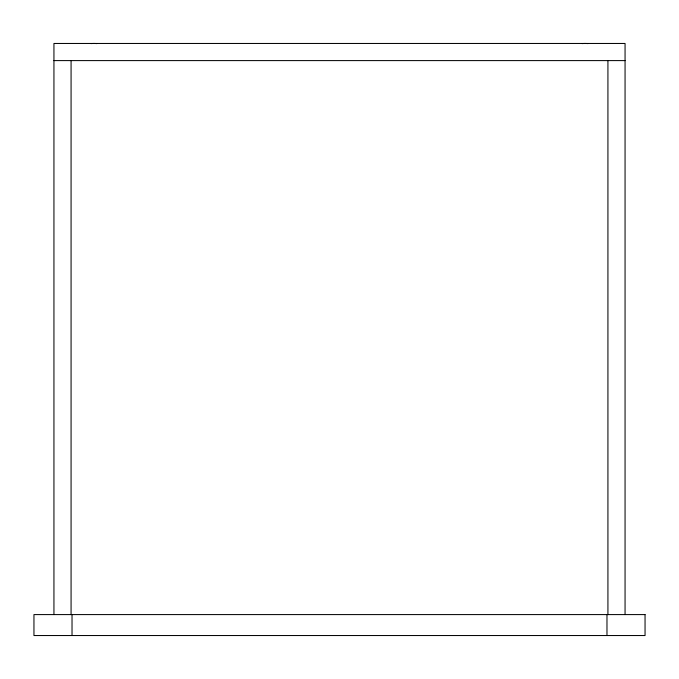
<?xml version="1.0" encoding="UTF-8"?>
<svg xmlns="http://www.w3.org/2000/svg" width="679" height="679" viewBox="0 0 679 679"><rect width="100%" height="100%" fill="white"/><g stroke="black" fill="none" stroke-linecap="round" stroke-linejoin="round"><path stroke-width="1.02" d="M53.938 60.601L625.062 60.601M625.062 614.588L625.062 43.464L53.938 43.464L53.938 614.588M607.926 60.601L607.926 614.588M606.975 614.588L606.975 635.536M72.025 614.588L72.025 635.536M71.074 60.601L71.074 614.588M90.944 43.583A38.075 38.075 0 0 1 96.893 43.583M582.107 43.583A38.075 38.075 0 0 1 588.056 43.583M645.05 614.588L33.95 614.588L33.95 635.536L645.05 635.536L645.05 614.588"/></g></svg>
